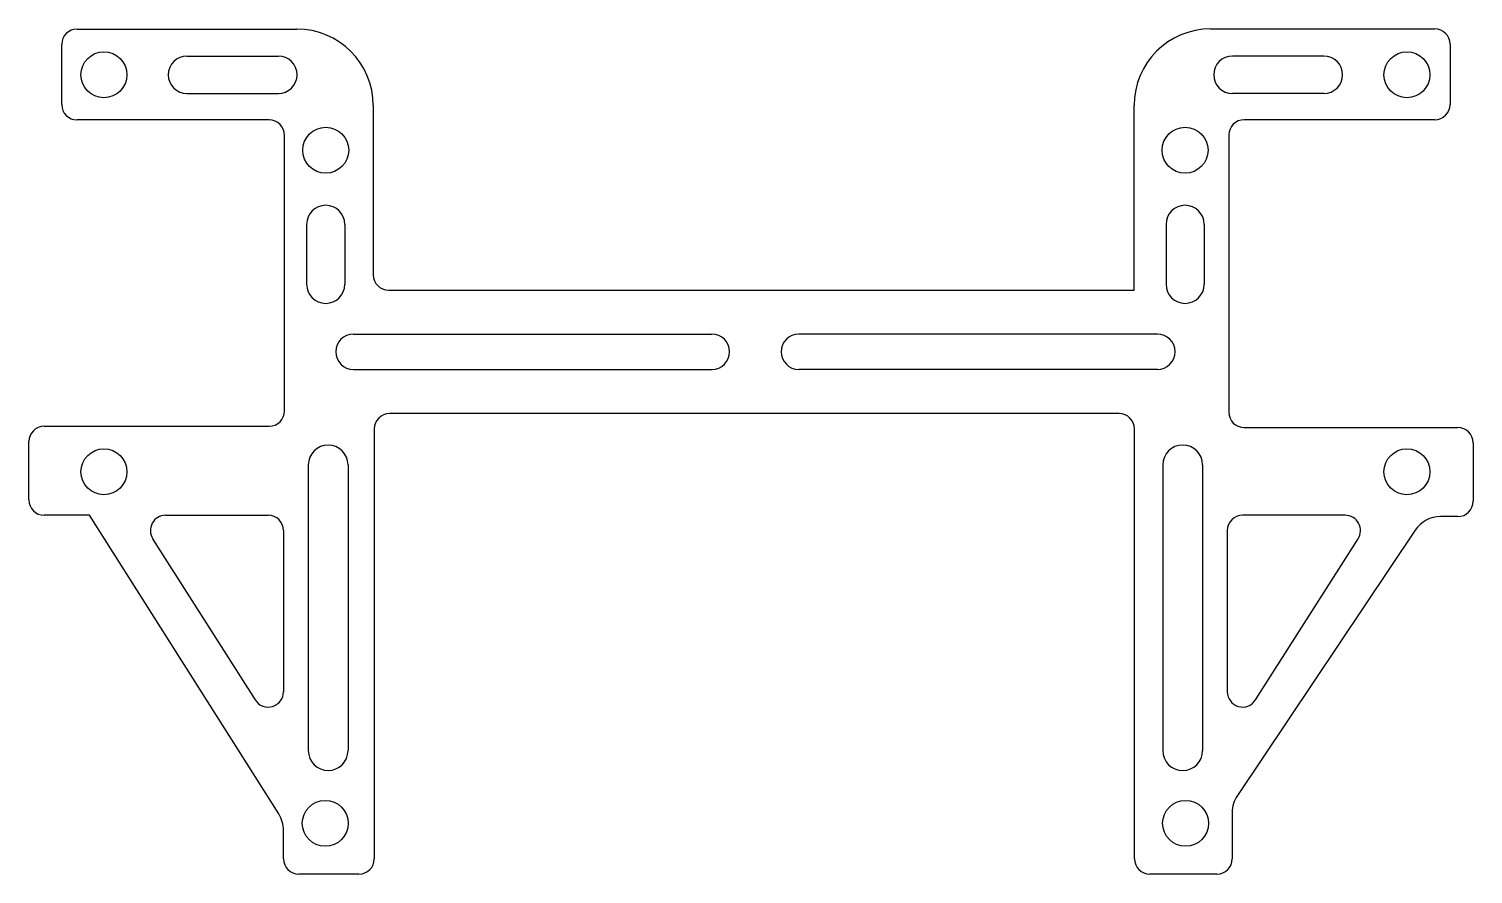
# Model space of a CAD drawing. Header units: millimetres. Extents: x 8.5 to 102.9, y 11.1 to 66.3.
import ezdxf

# ---------------------------------------------------------------- set-up
doc = ezdxf.new("R2010")
doc.units = ezdxf.units.MM

msp = doc.modelspace()

# ---------------------------------------------------------------- linework, layer by layer
at = {"color": 7, "linetype": 'Continuous', "lineweight": 25}
for p, q in [((11.619, 66.331), (25.994, 66.331)), ((85.758, 66.344), (100.418, 66.344)), ((10.619, 61.394), (10.619, 65.331)), ((101.418, 65.344), (101.418, 61.408)), ((18.812, 64.567), (24.789, 64.567)), ((93.163, 64.567), (87.186, 64.567)), ((18.812, 62.12), (24.789, 62.12)), ((93.163, 62.12), (87.186, 62.12)), ((30.994, 61.331), (30.994, 50.271)), ((80.758, 49.271), (80.758, 61.344)), ((24.191, 60.394), (11.619, 60.394)), ((100.418, 60.408), (87.948, 60.408)), ((25.191, 41.372), (25.191, 59.394)), ((86.948, 59.408), (86.948, 41.293)), ((26.637, 53.566), (26.637, 49.653)), ((29.135, 53.566), (29.135, 49.653)), ((82.84, 53.566), (82.84, 49.653)), ((85.338, 53.566), (85.338, 49.653)), ((31.994, 49.271), (80.758, 49.271)), ((29.696, 46.394), (53.147, 46.394)), ((82.279, 46.394), (58.828, 46.394)), ((29.696, 44.088), (53.147, 44.088)), ((82.279, 44.088), (58.828, 44.088)), ((79.778, 41.197), (32.061, 41.197)), ((9.472, 40.372), (24.191, 40.372)), ((31.061, 40.197), (31.061, 12.103)), ((80.778, 12.103), (80.778, 40.197)), ((87.948, 40.293), (101.925, 40.293)), ((8.472, 35.555), (8.472, 39.372)), ((102.925, 39.293), (102.925, 35.472)), ((26.745, 37.842), (26.745, 19.171)), ((29.345, 37.842), (29.345, 19.171)), ((82.631, 37.842), (82.631, 19.171)), ((85.231, 37.842), (85.231, 19.171)), ((12.436, 34.555), (9.472, 34.555)), ((24.814, 15.033), (12.436, 34.555)), ((17.415, 34.555), (24.125, 34.555)), ((94.561, 34.555), (87.85, 34.555)), ((101.925, 34.472), (100.802, 34.472)), ((25.125, 33.555), (25.125, 23.019)), ((86.85, 33.555), (86.85, 23.019)), ((99.141, 33.586), (87.51, 16.245)), ((23.282, 22.482), (16.571, 33.018)), ((88.694, 22.482), (95.404, 33.018)), ((87.171, 15.131), (87.171, 12.103)), ((25.125, 12.103), (25.125, 13.962)), ((30.061, 11.103), (26.125, 11.103)), ((86.171, 11.103), (81.778, 11.103))]:
    msp.add_line(p, q, dxfattribs=at)
for centre in [(13.378, 63.344), (98.597, 63.344), (27.886, 58.416), (84.089, 58.416), (13.38, 37.398), (98.595, 37.398), (27.855, 14.421), (84.12, 14.421)]:
    msp.add_circle(centre, 1.5, dxfattribs=at)
for centre, radius, start, end in [((11.619, 65.331), 1, 90, 180), ((25.994, 61.331), 5, 0, 90), ((85.758, 61.344), 5, 90, 180), ((100.418, 65.344), 1, 0, 90), ((18.812, 63.344), 1.224, 90, 270), ((24.789, 63.344), 1.224, 270, 90), ((87.186, 63.344), 1.224, 90, 270), ((93.163, 63.344), 1.224, 270, 90), ((100.418, 61.408), 1, 270, 0), ((11.619, 61.394), 1, 180, 270), ((24.191, 59.394), 1, 0, 90), ((87.948, 59.408), 1, 90, 180), ((27.886, 53.566), 1.249, 0, 180), ((84.089, 53.566), 1.249, 0, 180), ((31.994, 50.271), 1, 180, 270), ((27.886, 49.653), 1.249, 180, 0), ((84.089, 49.653), 1.249, 180, 0), ((29.696, 45.241), 1.153, 90, 270), ((53.147, 45.241), 1.153, 270, 90), ((58.828, 45.241), 1.153, 90, 270), ((82.279, 45.241), 1.153, 270, 90), ((24.191, 41.372), 1, 270, 0), ((32.061, 40.197), 1, 90, 180), ((79.778, 40.197), 1, 0, 90), ((87.948, 41.293), 1, 180, 270), ((9.472, 39.372), 1, 90, 180), ((101.925, 39.293), 1, 0, 90), ((28.045, 37.842), 1.3, 0, 180), ((83.931, 37.842), 1.3, 0, 180), ((9.472, 35.555), 1, 180, 270), ((101.925, 35.472), 1, 270, 0), ((17.415, 33.555), 1, 90, 212.4942), ((24.125, 33.555), 1, 0, 90), ((87.85, 33.555), 1, 90, 180), ((94.561, 33.555), 1, 327.5058, 90), ((100.802, 32.472), 2, 90, 146.14984), ((24.125, 23.019), 1, 212.4942, 0), ((87.85, 23.019), 1, 180, 327.5058), ((28.045, 19.171), 1.3, 180, 0), ((83.931, 19.171), 1.3, 180, 0), ((89.171, 15.131), 2, 146.14984, 180), ((23.125, 13.962), 2, 0, 32.37872), ((26.125, 12.103), 1, 180, 270), ((30.061, 12.103), 1, 270, 0), ((81.778, 12.103), 1, 180, 270), ((86.171, 12.103), 1, 270, 0)]:
    msp.add_arc(centre, radius, start, end, dxfattribs=at)

doc.saveas('drawing.dxf')
